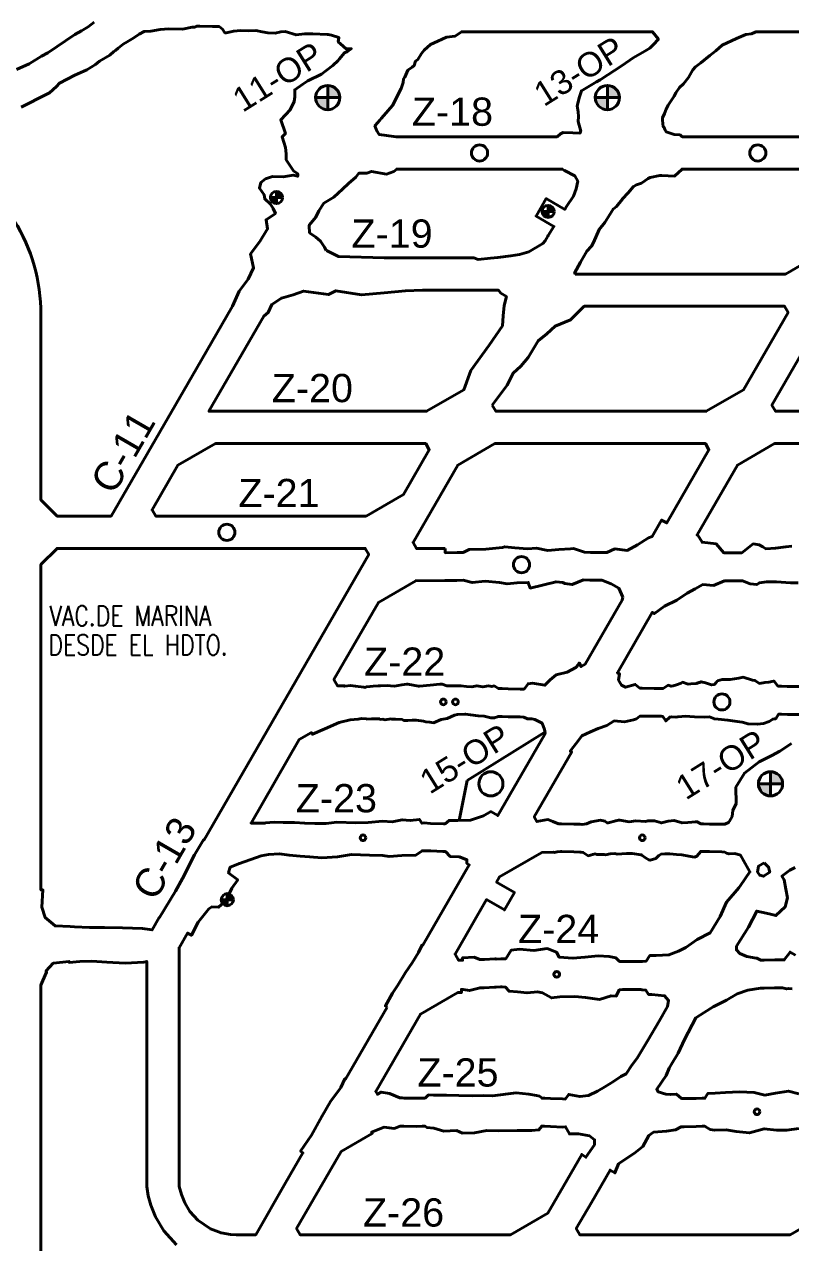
# Model space of a CAD drawing. Header units: millimetres. Extents: x -28 to 1943, y -5245 to 2752.
# Drawn here: x 969.8 to 1064.8, y 136.7 to 287.7 of the extents above; entities that cross this region are included whole.
import ezdxf
from ezdxf.enums import TextEntityAlignment as Align

# ---------------------------------------------------------------- set-up
doc = ezdxf.new("R2010")
doc.units = ezdxf.units.MM
doc.styles.add('1-1500', font='romans.shx', dxfattribs={"width": 0.8, "height": 3.75})
doc.styles.add('DG-T1-473 TO 560$0$Standard', font='arial.ttf')

msp = doc.modelspace()

# ---------------------------------------------------------------- hatches: boundary and pattern name
at = {"linetype": 'Continuous', "lineweight": 40}
h = msp.add_hatch(color=7, dxfattribs=at)
h.paths.add_polyline_path([(1008.925, 278.601, 0.4142136), (1007.425, 280.101), (1007.425, 278.601)])
h.paths.add_polyline_path([(1007.425, 278.601), (1005.925, 278.601, 0.4142136), (1007.425, 277.101)])
h = msp.add_hatch(color=7, dxfattribs=at)
h.paths.add_polyline_path([(1043.566, 278.601, 0.4142136), (1042.066, 280.101), (1042.066, 278.601)])
h.paths.add_polyline_path([(1042.066, 278.601), (1040.566, 278.601, 0.4142136), (1042.066, 277.101)])
at = {"lineweight": 40}
h = msp.add_hatch(color=7, dxfattribs=at)
h.paths.add_polyline_path([(1001.819, 266.219, 0.4142136), (1001.069, 266.969), (1001.069, 266.219)])
h.paths.add_polyline_path([(1000.319, 266.219, 0.4142136), (1001.069, 265.469), (1001.069, 266.219)])
h = msp.add_hatch(color=7, dxfattribs=at)
h.paths.add_polyline_path([(1035.472, 264.507, 0.4142136), (1034.722, 265.257), (1034.722, 264.507)])
h.paths.add_polyline_path([(1033.972, 264.507, 0.4142136), (1034.722, 263.757), (1034.722, 264.507)])
at = {"linetype": 'Continuous', "lineweight": 40}
h = msp.add_hatch(color=7, dxfattribs=at)
h.paths.add_polyline_path([(1063.773, 193.601, 0.4142136), (1062.273, 195.101), (1062.273, 193.601)])
h.paths.add_polyline_path([(1062.273, 193.601), (1060.773, 193.601, 0.4142136), (1062.273, 192.101)])
at = {"lineweight": 40}
h = msp.add_hatch(color=7, dxfattribs=at)
h.paths.add_polyline_path([(995.731, 179.248, 0.4142136), (994.981, 179.998), (994.981, 179.248)])
h.paths.add_polyline_path([(994.231, 179.248, 0.4142136), (994.981, 178.498), (994.981, 179.248)])

# ---------------------------------------------------------------- linework, layer by layer
at = {"color": 7, "linetype": 'Continuous', "lineweight": 40}
for p, q in [((1007.425, 277.101), (1007.425, 280.101)), ((1007.425, 277.101), (1007.425, 280.101)), ((1042.066, 277.101), (1042.066, 280.101)), ((1042.066, 277.101), (1042.066, 280.101)), ((1005.925, 278.601), (1008.925, 278.601)), ((1005.925, 278.601), (1008.925, 278.601)), ((1040.566, 278.601), (1043.566, 278.601)), ((1040.566, 278.601), (1043.566, 278.601)), ((1062.273, 192.101), (1062.273, 195.101)), ((1062.273, 192.101), (1062.273, 195.101)), ((1060.773, 193.601), (1063.773, 193.601)), ((1060.773, 193.601), (1063.773, 193.601)), ((1038.647, 137.743), (1038.204, 138.511)), ((1038.647, 137.743), (1038.204, 138.511))]:
    msp.add_line(p, q, dxfattribs=at)
at = {"color": 7, "lineweight": 40}
for p, q in [((1000.319, 266.219), (1001.819, 266.219)), ((1000.319, 266.219), (1001.819, 266.219)), ((1001.069, 265.469), (1001.069, 266.969)), ((1001.069, 265.469), (1001.069, 266.969)), ((1033.972, 264.507), (1035.472, 264.507)), ((1033.972, 264.507), (1035.472, 264.507)), ((1034.722, 263.757), (1034.722, 265.257)), ((1034.722, 263.757), (1034.722, 265.257)), ((994.981, 178.498), (994.981, 179.998)), ((994.981, 178.498), (994.981, 179.998)), ((994.231, 179.248), (995.731, 179.248)), ((994.231, 179.248), (995.731, 179.248))]:
    msp.add_line(p, q, dxfattribs=at)
at = {"color": 3, "linetype": 'Continuous', "lineweight": 40}
for p, q in [((1024.679, 193.996), (1034.315, 200.018)), ((1024.679, 193.996), (1034.315, 200.018)), ((1023.718, 189.055), (1024.679, 193.996)), ((1023.718, 189.055), (1024.679, 193.996))]:
    msp.add_line(p, q, dxfattribs=at)
at = {"color": 7, "linetype": 'Continuous', "lineweight": 40}
msp.add_lwpolyline([(969.462, 277.407), (970.581, 277.994), (971.451, 278.453), (972.966, 279.188), (973.809, 279.966), (974.202, 280.374), (976.092, 281.399), (977.581, 282.053), (978.65, 282.72), (979.139, 283.111), (980.43, 283.866), (980.915, 284.3), (981.144, 284.454), (981.466, 284.731), (982.085, 285.205), (982.581, 285.503), (983.401, 285.987), (983.933, 286.362), (984.082, 286.478), (984.693, 286.793), (985.527, 286.839), (986.645, 287.028), (987.756, 287.106), (989.417, 287.085), (990.644, 287.306), (990.915, 287.345), (991.246, 287.466), (991.594, 287.44), (993.129, 287.416), (993.898, 287.423), (993.976, 287.406), (994.366, 287.063), (994.685, 286.64), (994.828, 286.623), (995.777, 286.844), (996.619, 286.897), (997.636, 286.87), (998.523, 286.903), (999.311, 286.758), (999.999, 286.64), (1000.915, 286.598), (1001.617, 286.76), (1002.159, 286.774), (1003.501, 286.363), (1004.553, 286.516), (1005.572, 286.516), (1007.335, 286.424), (1007.456, 286.434), (1007.905, 286.355), (1008.802, 286.036), (1008.714, 285.521), (1009.009, 285.25), (1009.692, 284.625), (1010.336, 284.646), (1009.879, 284.313), (1009.879, 284.313), (1009.879, 284.313), (1009.502, 284.141), (1008.851, 283.371), (1008.712, 283.19), (1008.036, 282.56), (1007.199, 281.897), (1006.655, 281.515), (1004.944, 280.689), (1004.351, 280.252), (1003.34, 279.583), (1003.355, 278.686), (1003.28, 278.13), (1002.757, 277.086), (1001.598, 275.84), (1002.176, 274.147), (1001.769, 273.732), (1002.17, 272.428), (1002.292, 271.628), (1002.274, 270.878), (1003.173, 269.543), (1003.715, 269.162), (1003.706, 268.866), (1003.152, 269.007), (1001.909, 268.785), (1000.597, 268.811), (999.701, 268.53), (999.115, 268.066), (998.964, 267.394), (999.536, 266.545), (999.623, 266.055), (1000.312, 265.384), (1000.654, 264.854), (1000.943, 264.252), (999.792, 263.467), (999.976, 262.331), (998.997, 260.765), (997.873, 259.239), (998.226, 257.503), (997.58, 256.092), (996.457, 254.608), (995.63, 252.772), (991.129, 244.976), (980.589, 226.76), (973.895, 226.76), (971.895, 228.76), (971.895, 251.766, 0.1397524), (968.588, 263.367)], format="xyb", dxfattribs=at)
msp.add_lwpolyline([(969.462, 277.407), (970.581, 277.994), (971.451, 278.453), (972.966, 279.188), (973.809, 279.966), (974.202, 280.374), (976.092, 281.399), (977.581, 282.053), (978.65, 282.72), (979.139, 283.111), (980.43, 283.866), (980.915, 284.3), (981.144, 284.454), (981.466, 284.731), (982.085, 285.205), (982.581, 285.503), (983.401, 285.987), (983.933, 286.362), (984.082, 286.478), (984.693, 286.793), (985.527, 286.839), (986.645, 287.028), (987.756, 287.106), (989.417, 287.085), (990.644, 287.306), (990.915, 287.345), (991.246, 287.466), (991.594, 287.44), (993.129, 287.416), (993.898, 287.423), (993.976, 287.406), (994.366, 287.063), (994.685, 286.64), (994.828, 286.623), (995.777, 286.844), (996.619, 286.897), (997.636, 286.87), (998.523, 286.903), (999.311, 286.758), (999.999, 286.64), (1000.915, 286.598), (1001.617, 286.76), (1002.159, 286.774), (1003.501, 286.363), (1004.553, 286.516), (1005.572, 286.516), (1007.335, 286.424), (1007.456, 286.434), (1007.905, 286.355), (1008.802, 286.036), (1008.714, 285.521), (1009.009, 285.25), (1009.692, 284.625), (1010.336, 284.646), (1009.879, 284.313), (1009.879, 284.313), (1009.879, 284.313), (1009.502, 284.141), (1008.851, 283.371), (1008.712, 283.19), (1008.036, 282.56), (1007.199, 281.897), (1006.655, 281.515), (1004.944, 280.689), (1004.351, 280.252), (1003.34, 279.583), (1003.355, 278.686), (1003.28, 278.13), (1002.757, 277.086), (1001.598, 275.84), (1002.176, 274.147), (1001.769, 273.732), (1002.17, 272.428), (1002.292, 271.628), (1002.274, 270.878), (1003.173, 269.543), (1003.715, 269.162), (1003.706, 268.866), (1003.152, 269.007), (1001.909, 268.785), (1000.597, 268.811), (999.701, 268.53), (999.115, 268.066), (998.964, 267.394), (999.536, 266.545), (999.623, 266.055), (1000.312, 265.384), (1000.654, 264.854), (1000.943, 264.252), (999.792, 263.467), (999.976, 262.331), (998.997, 260.765), (997.873, 259.239), (998.226, 257.503), (997.58, 256.092), (996.457, 254.608), (995.63, 252.772), (991.129, 244.976), (980.589, 226.76), (973.895, 226.76), (971.895, 228.76), (971.895, 251.766, 0.1397524), (968.588, 263.367)], format="xyb", dxfattribs=at)
for points in [[(968.853, 282.097), (970.455, 282.772), (971.976, 283.734), (972.74, 284.156), (976.107, 286.406), (976.923, 286.887), (977.737, 287.37), (978.483, 287.964)], [(968.853, 282.097), (970.455, 282.772), (971.976, 283.734), (972.74, 284.156), (976.107, 286.406), (976.923, 286.887), (977.737, 287.37), (978.483, 287.964)], [(1007.214, 259.669), (1007.02, 260.073), (1006.507, 260.815), (1005.955, 261.329), (1005.173, 261.853), (1005.105, 262.706), (1005.124, 262.813), (1005.959, 263.791), (1006.319, 264.564), (1006.932, 265.516), (1008.159, 266.266), (1009.233, 267.249), (1009.976, 267.97), (1010.895, 268.751), (1011.265, 269.228), (1012.257, 269.231), (1012.857, 269.464), (1014.72, 269.132), (1015.593, 269.429), (1015.975, 269.748), (1036.482, 269.748), (1036.771, 269.571), (1038.02, 268.919), (1038.383, 268.258), (1038.193, 267.292), (1037.848, 266.393), (1036.996, 265.095), (1036.782, 264.759), (1034.483, 266.09), (1033.231, 263.926), (1035.432, 262.652), (1034.716, 261.54), (1034.684, 261.438), (1034.339, 260.87), (1034.052, 260.525), (1032.336, 259.517), (1031.166, 259.188), (1030.088, 258.983), (1028.505, 258.789), (1027.567, 258.705), (1026.056, 258.556), (1025.507, 258.746), (1017.147, 258.746), (1014.393, 258.746), (1008.771, 258.912), (1007.248, 259.668)], [(1007.214, 259.669), (1007.02, 260.073), (1006.507, 260.815), (1005.955, 261.329), (1005.173, 261.853), (1005.105, 262.706), (1005.124, 262.813), (1005.959, 263.791), (1006.319, 264.564), (1006.932, 265.516), (1008.159, 266.266), (1009.233, 267.249), (1009.976, 267.97), (1010.895, 268.751), (1011.265, 269.228), (1012.257, 269.231), (1012.857, 269.464), (1014.72, 269.132), (1015.593, 269.429), (1015.975, 269.748), (1036.482, 269.748), (1036.771, 269.571), (1038.02, 268.919), (1038.383, 268.258), (1038.193, 267.292), (1037.848, 266.393), (1036.996, 265.095), (1036.782, 264.759), (1034.483, 266.09), (1033.231, 263.926), (1035.432, 262.652), (1034.716, 261.54), (1034.684, 261.438), (1034.339, 260.87), (1034.052, 260.525), (1032.336, 259.517), (1031.166, 259.188), (1030.088, 258.983), (1028.505, 258.789), (1027.567, 258.705), (1026.056, 258.556), (1025.507, 258.746), (1017.147, 258.746), (1014.393, 258.746), (1008.771, 258.912), (1007.248, 259.668)], [(1073.656, 269.748), (1051.322, 269.748), (1050.398, 268.88), (1048.824, 268.94), (1048.566, 268.944), (1047.379, 268.692), (1047.1, 268.592), (1046.286, 267.985), (1045.662, 267.797), (1045.306, 267.608), (1044.628, 266.806), (1043.941, 266.081), (1043.886, 265.981), (1043.201, 265.126), (1042.769, 264.791), (1041.761, 263.134), (1041.033, 262.245), (1040.324, 260.656), (1040.105, 260.209), (1039.523, 259.561), (1039.344, 259.272), (1038.747, 258.233), (1037.996, 256.871), (1038.067, 256.748)], [(1073.656, 269.748), (1051.322, 269.748), (1050.398, 268.88), (1048.824, 268.94), (1048.566, 268.944), (1047.379, 268.692), (1047.1, 268.592), (1046.286, 267.985), (1045.662, 267.797), (1045.306, 267.608), (1044.628, 266.806), (1043.941, 266.081), (1043.886, 265.981), (1043.201, 265.126), (1042.769, 264.791), (1041.761, 263.134), (1041.033, 262.245), (1040.324, 260.656), (1040.105, 260.209), (1039.523, 259.561), (1039.344, 259.272), (1038.747, 258.233), (1037.996, 256.871), (1038.067, 256.748)], [(1038.067, 256.748), (1064.127, 256.748), (1068.748, 259.416)], [(1038.067, 256.748), (1064.127, 256.748), (1068.748, 259.416)], [(1012.175, 226.76), (986.109, 226.76), (985.658, 227.54), (988.846, 233.06), (993.501, 235.748), (1019.561, 235.748), (1020.002, 234.985), (1016.792, 229.425), (1012.17, 226.757)], [(1012.175, 226.76), (986.109, 226.76), (985.658, 227.54), (988.846, 233.06), (993.501, 235.748), (1019.561, 235.748), (1020.002, 234.985), (1016.792, 229.425), (1012.17, 226.757)], [(1064.911, 223.021), (1064.176, 222.96), (1062.908, 222.798), (1061.681, 222.724), (1061.302, 222.958), (1060.865, 223.186), (1060.106, 223.318), (1058.723, 222.222), (1057.982, 222.231), (1056.477, 222.223), (1055.551, 223.319), (1053.794, 223.527), (1053.256, 224.388), (1053.172, 224.437), (1058.162, 233.08), (1062.783, 235.748), (1079.696, 235.748)], [(1064.911, 223.021), (1064.176, 222.96), (1062.908, 222.798), (1061.681, 222.724), (1061.302, 222.958), (1060.865, 223.186), (1060.106, 223.318), (1058.723, 222.222), (1057.982, 222.231), (1056.477, 222.223), (1055.551, 223.319), (1053.794, 223.527), (1053.256, 224.388), (1053.172, 224.437), (1058.162, 233.08), (1062.783, 235.748), (1079.696, 235.748)]]:
    msp.add_lwpolyline(points, dxfattribs=at)
msp.add_lwpolyline([(1047.308, 284.738), (1046.723, 284.352), (1045.256, 283.519), (1043.912, 282.568), (1041.157, 280.802), (1040.702, 280.535), (1038.854, 279.451), (1038.591, 278.712), (1038.326, 277.57), (1038.459, 276.823), (1038.47, 276.274), (1038.442, 275.644), (1038.764, 274.436), (1038.646, 274.189), (1037.785, 274.222), (1036.574, 274.28), (1036.268, 274.113), (1035.839, 273.748), (1015.894, 273.748), (1014.717, 273.887), (1013.777, 274.044), (1013.491, 274.472), (1013.258, 275.091), (1013.312, 275.163), (1013.875, 275.809), (1014.044, 276.003), (1014.357, 276.398), (1014.357, 276.398), (1014.357, 276.398), (1015.43, 277.641), (1016.513, 279.713), (1016.748, 280.456), (1016.821, 280.925), (1016.96, 281.136), (1017.354, 281.983), (1017.895, 282.372), (1018.119, 282.597), (1018.302, 283.126), (1018.588, 283.323), (1019.055, 284.046), (1019.367, 284.467), (1020.136, 285.182), (1021.044, 285.595), (1022.141, 286.073), (1023.205, 286.229), (1024.008, 286.748), (1047.633, 286.748), (1048.386, 285.839), (1047.739, 285.131)], close=True, dxfattribs=at)
msp.add_lwpolyline([(1047.308, 284.738), (1046.723, 284.352), (1045.256, 283.519), (1043.912, 282.568), (1041.157, 280.802), (1040.702, 280.535), (1038.854, 279.451), (1038.591, 278.712), (1038.326, 277.57), (1038.459, 276.823), (1038.47, 276.274), (1038.442, 275.644), (1038.764, 274.436), (1038.646, 274.189), (1037.785, 274.222), (1036.574, 274.28), (1036.268, 274.113), (1035.839, 273.748), (1015.894, 273.748), (1014.717, 273.887), (1013.777, 274.044), (1013.491, 274.472), (1013.258, 275.091), (1013.312, 275.163), (1013.875, 275.809), (1014.044, 276.003), (1014.357, 276.398), (1014.357, 276.398), (1014.357, 276.398), (1015.43, 277.641), (1016.513, 279.713), (1016.748, 280.456), (1016.821, 280.925), (1016.96, 281.136), (1017.354, 281.983), (1017.895, 282.372), (1018.119, 282.597), (1018.302, 283.126), (1018.588, 283.323), (1019.055, 284.046), (1019.367, 284.467), (1020.136, 285.182), (1021.044, 285.595), (1022.141, 286.073), (1023.205, 286.229), (1024.008, 286.748), (1047.633, 286.748), (1048.386, 285.839), (1047.739, 285.131)], close=True, dxfattribs=at)
at = {"lineweight": 40}
for points in [[(1072.733, 273.748), (1051.346, 273.748), (1051.076, 273.97), (1050.356, 274.015), (1049.356, 274.354), (1049.219, 274.58), (1049.07, 274.965), (1048.976, 274.971), (1048.892, 275.806), (1048.9, 275.962), (1048.894, 276.116), (1049.155, 276.627), (1049.326, 277.183), (1049.602, 277.659), (1050.32, 278.773), (1050.527, 279.194), (1051.003, 279.854), (1051.512, 280.315), (1052.119, 281.108), (1052.481, 281.751), (1052.636, 282.026), (1052.999, 282.43), (1053.626, 282.913), (1054.744, 283.82), (1055.507, 284.413), (1056.301, 285.087), (1058.067, 285.927), (1059.229, 286.436), (1059.92, 286.508), (1060.351, 286.714), (1060.493, 286.748), (1083.647, 286.748)], [(1072.733, 273.748), (1051.346, 273.748), (1051.076, 273.97), (1050.356, 274.015), (1049.356, 274.354), (1049.219, 274.58), (1049.07, 274.965), (1048.976, 274.971), (1048.892, 275.806), (1048.9, 275.962), (1048.894, 276.116), (1049.155, 276.627), (1049.326, 277.183), (1049.602, 277.659), (1050.32, 278.773), (1050.527, 279.194), (1051.003, 279.854), (1051.512, 280.315), (1052.119, 281.108), (1052.481, 281.751), (1052.636, 282.026), (1052.999, 282.43), (1053.626, 282.913), (1054.744, 283.82), (1055.507, 284.413), (1056.301, 285.087), (1058.067, 285.927), (1059.229, 286.436), (1059.92, 286.508), (1060.351, 286.714), (1060.493, 286.748), (1083.647, 286.748)], [(1027.811, 240.511), (1029.638, 242.987), (1030.406, 244.459), (1031.352, 245.337), (1032.239, 246.4), (1033.488, 248.458), (1034.558, 249.361), (1035.612, 250.306), (1037.504, 251.077), (1038.396, 251.981), (1039.207, 252.748), (1064.017, 252.748), (1064.458, 251.985), (1058.933, 242.416), (1054.312, 239.748), (1028.252, 239.748), (1027.811, 240.511)], [(1027.811, 240.511), (1029.638, 242.987), (1030.406, 244.459), (1031.352, 245.337), (1032.239, 246.4), (1033.488, 248.458), (1034.558, 249.361), (1035.612, 250.306), (1037.504, 251.077), (1038.396, 251.981), (1039.207, 252.748), (1064.017, 252.748), (1064.458, 251.985), (1058.933, 242.416), (1054.312, 239.748), (1028.252, 239.748), (1027.811, 240.511)], [(1079.949, 239.748), (1062.893, 239.748), (1062.452, 240.511), (1067.977, 250.08), (1072.598, 252.748), (1085.996, 252.748)], [(1079.949, 239.748), (1062.893, 239.748), (1062.452, 240.511), (1067.977, 250.08), (1072.598, 252.748), (1085.996, 252.748)], [(1065.891, 205.643), (1064.342, 205.667), (1063.631, 205.695), (1063.484, 205.716), (1063.187, 205.705), (1062.742, 206.31), (1062.633, 206.311), (1062.051, 206.209), (1061.576, 206.165), (1060.894, 206.043), (1060.341, 206.413), (1060.051, 206.456), (1058.879, 206.81), (1058.338, 206.709), (1057.264, 206.511), (1056.266, 206.516), (1055.719, 206.355), (1055.534, 206.157), (1055.314, 205.907), (1054.992, 205.862), (1054.961, 205.879), (1054.225, 206.127), (1053.679, 206.249), (1053.525, 206.171), (1053.386, 206.133), (1053.091, 206.046), (1052.392, 205.984), (1052.053, 205.966), (1051.377, 206.183), (1051.207, 206.077), (1050.63, 205.885), (1050.211, 205.721), (1049.956, 205.684), (1049.582, 205.812), (1048.959, 205.43), (1048.654, 205.426), (1047.871, 205.425), (1046.382, 205.439), (1046.066, 205.453), (1045.524, 205.912), (1044.315, 205.563), (1043.819, 205.823), (1043.456, 206.422), (1043.57, 207.223), (1043.317, 207.369), (1047.629, 214.836), (1047.89, 214.685), (1049.156, 215.616), (1050.658, 216.368), (1051.928, 217.239), (1052.946, 217.757), (1053.896, 218.284), (1055.202, 218.184), (1056.555, 218.738), (1058.034, 218.751), (1058.788, 218.745), (1059.74, 218.388), (1060.573, 218.287), (1060.898, 218.514), (1061.792, 218.614), (1063, 218.629), (1064.731, 218.501), (1065.683, 218.482)], [(1065.891, 205.643), (1064.342, 205.667), (1063.631, 205.695), (1063.484, 205.716), (1063.187, 205.705), (1062.742, 206.31), (1062.633, 206.311), (1062.051, 206.209), (1061.576, 206.165), (1060.894, 206.043), (1060.341, 206.413), (1060.051, 206.456), (1058.879, 206.81), (1058.338, 206.709), (1057.264, 206.511), (1056.266, 206.516), (1055.719, 206.355), (1055.534, 206.157), (1055.314, 205.907), (1054.992, 205.862), (1054.961, 205.879), (1054.225, 206.127), (1053.679, 206.249), (1053.525, 206.171), (1053.386, 206.133), (1053.091, 206.046), (1052.392, 205.984), (1052.053, 205.966), (1051.377, 206.183), (1051.207, 206.077), (1050.63, 205.885), (1050.211, 205.721), (1049.956, 205.684), (1049.582, 205.812), (1048.959, 205.43), (1048.654, 205.426), (1047.871, 205.425), (1046.382, 205.439), (1046.066, 205.453), (1045.524, 205.912), (1044.315, 205.563), (1043.819, 205.823), (1043.456, 206.422), (1043.57, 207.223), (1043.317, 207.369), (1047.629, 214.836), (1047.89, 214.685), (1049.156, 215.616), (1050.658, 216.368), (1051.928, 217.239), (1052.946, 217.757), (1053.896, 218.284), (1055.202, 218.184), (1056.555, 218.738), (1058.034, 218.751), (1058.788, 218.745), (1059.74, 218.388), (1060.573, 218.287), (1060.898, 218.514), (1061.792, 218.614), (1063, 218.629), (1064.731, 218.501), (1065.683, 218.482)], [(999.719, 188.752), (1000.769, 188.843), (1001.917, 188.806), (1003.284, 188.829), (1004.584, 188.712), (1005.807, 188.689), (1007.213, 188.689), (1008.564, 188.844), (1010.904, 188.782), (1012.42, 188.793), (1014.2, 188.965), (1015.402, 188.913), (1016.653, 189.153), (1017.635, 189.052), (1018.779, 189.204), (1019.082, 188.729), (1019.38, 188.761), (1020.168, 188.704), (1021.768, 188.659), (1021.975, 188.654), (1022.455, 189.067), (1023.518, 189.051), (1025.11, 189.083), (1026.717, 189.635), (1027.617, 190.17), (1028.481, 189.671), (1034.263, 199.686), (1034.337, 199.899), (1034.258, 200.324), (1033.97, 201.1), (1033.085, 201.56), (1032.69, 201.644), (1032.182, 201.635), (1031.732, 201.858), (1031.26, 201.888), (1029.771, 201.919), (1029.017, 201.935), (1028.572, 201.961), (1028.043, 201.764), (1027.627, 201.78), (1026.781, 201.979), (1026.075, 202.007), (1025.092, 202.137), (1024.472, 202.226), (1024.423, 202.226), (1023.48, 202.192), (1023.14, 202.111), (1022.202, 201.674), (1021.479, 201.578), (1020.509, 201.173), (1020.059, 201.243), (1019.58, 201.28), (1019.287, 201.36), (1018.357, 201.481), (1017.894, 201.496), (1017.305, 201.436), (1016.832, 201.466), (1016.629, 201.565), (1015.825, 201.604), (1015.339, 201.622), (1015.284, 201.644), (1014.493, 201.539), (1014.233, 201.606), (1013.926, 201.574), (1013.793, 201.655), (1013.431, 201.634), (1012.829, 201.662), (1012.242, 201.622), (1012.24, 201.636), (1011.617, 201.678), (1011.208, 201.621), (1010.212, 201.529), (1008.841, 201.194), (1007.061, 200.397), (1005.514, 199.743), (1005.396, 199.948), (1003.891, 199.08), (997.926, 188.748), (999.717, 188.748)], [(999.719, 188.752), (1000.769, 188.843), (1001.917, 188.806), (1003.284, 188.829), (1004.584, 188.712), (1005.807, 188.689), (1007.213, 188.689), (1008.564, 188.844), (1010.904, 188.782), (1012.42, 188.793), (1014.2, 188.965), (1015.402, 188.913), (1016.653, 189.153), (1017.635, 189.052), (1018.779, 189.204), (1019.082, 188.729), (1019.38, 188.761), (1020.168, 188.704), (1021.768, 188.659), (1021.975, 188.654), (1022.455, 189.067), (1023.518, 189.051), (1025.11, 189.083), (1026.717, 189.635), (1027.617, 190.17), (1028.481, 189.671), (1034.263, 199.686), (1034.337, 199.899), (1034.258, 200.324), (1033.97, 201.1), (1033.085, 201.56), (1032.69, 201.644), (1032.182, 201.635), (1031.732, 201.858), (1031.26, 201.888), (1029.771, 201.919), (1029.017, 201.935), (1028.572, 201.961), (1028.043, 201.764), (1027.627, 201.78), (1026.781, 201.979), (1026.075, 202.007), (1025.092, 202.137), (1024.472, 202.226), (1024.423, 202.226), (1023.48, 202.192), (1023.14, 202.111), (1022.202, 201.674), (1021.479, 201.578), (1020.509, 201.173), (1020.059, 201.243), (1019.58, 201.28), (1019.287, 201.36), (1018.357, 201.481), (1017.894, 201.496), (1017.305, 201.436), (1016.832, 201.466), (1016.629, 201.565), (1015.825, 201.604), (1015.339, 201.622), (1015.284, 201.644), (1014.493, 201.539), (1014.233, 201.606), (1013.926, 201.574), (1013.793, 201.655), (1013.431, 201.634), (1012.829, 201.662), (1012.242, 201.622), (1012.24, 201.636), (1011.617, 201.678), (1011.208, 201.621), (1010.212, 201.529), (1008.841, 201.194), (1007.061, 200.397), (1005.514, 199.743), (1005.396, 199.948), (1003.891, 199.08), (997.926, 188.748), (999.717, 188.748)], [(1064.859, 198.584), (1063.445, 197.629), (1062.447, 197.111), (1060.884, 196.314), (1059.033, 194.936), (1057.987, 193.186), (1058, 191.163), (1057.621, 190.28), (1057.514, 189.558), (1057.191, 188.988), (1057.082, 188.809), (1056.6, 188.588), (1056.261, 188.595), (1054.724, 188.62), (1053.983, 188.645), (1053.63, 188.654), (1053.169, 188.897), (1052.956, 188.887), (1052.521, 188.851), (1052.045, 188.818), (1051.322, 188.769), (1050.333, 189.076), (1049.578, 188.958), (1048.752, 188.766), (1047.904, 189.019), (1047.098, 189.036), (1046.788, 188.952), (1045.598, 189.002), (1044.756, 188.913), (1043.621, 189.083), (1043.431, 189.084), (1043.108, 189.023), (1042.18, 188.778), (1042.051, 188.758), (1041.75, 188.987), (1041.231, 189.084), (1040.072, 188.891), (1039.493, 188.657), (1038.926, 188.585), (1038.657, 188.592), (1037.909, 188.612), (1036.399, 188.663), (1036.014, 188.664), (1035.308, 188.935), (1034.693, 189.172), (1033.343, 188.93), (1033.007, 189.511), (1037.647, 197.548), (1037.474, 197.648), (1038.566, 199.074), (1038.909, 199.56), (1039.993, 200.024), (1040.931, 200.444), (1041.978, 200.846), (1042.922, 201.399), (1044.201, 201.274), (1045.279, 201.52), (1045.663, 201.633), (1046.073, 201.974), (1046.384, 201.987), (1047.867, 201.978), (1048.611, 201.974), (1048.743, 201.963), (1048.919, 201.95), (1049.288, 201.401), (1049.792, 201.878), (1050.025, 201.898), (1050.554, 201.873), (1050.802, 201.9), (1051.773, 201.971), (1052.298, 201.94), (1052.874, 201.914), (1054.045, 201.868), (1054.711, 201.883), (1055.328, 201.634), (1055.774, 201.593), (1056.97, 201.474), (1058.142, 201.336), (1058.758, 201.221), (1059.502, 201.019), (1060.678, 200.985), (1061.413, 201.088), (1062.122, 201.327), (1062.576, 201.609), (1062.768, 201.668), (1062.92, 201.657), (1063.263, 202.222), (1063.517, 202.223), (1063.625, 202.232), (1064.384, 202.206), (1065.879, 202.184)], [(1064.859, 198.584), (1063.445, 197.629), (1062.447, 197.111), (1060.884, 196.314), (1059.033, 194.936), (1057.987, 193.186), (1058, 191.163), (1057.621, 190.28), (1057.514, 189.558), (1057.191, 188.988), (1057.082, 188.809), (1056.6, 188.588), (1056.261, 188.595), (1054.724, 188.62), (1053.983, 188.645), (1053.63, 188.654), (1053.169, 188.897), (1052.956, 188.887), (1052.521, 188.851), (1052.045, 188.818), (1051.322, 188.769), (1050.333, 189.076), (1049.578, 188.958), (1048.752, 188.766), (1047.904, 189.019), (1047.098, 189.036), (1046.788, 188.952), (1045.598, 189.002), (1044.756, 188.913), (1043.621, 189.083), (1043.431, 189.084), (1043.108, 189.023), (1042.18, 188.778), (1042.051, 188.758), (1041.75, 188.987), (1041.231, 189.084), (1040.072, 188.891), (1039.493, 188.657), (1038.926, 188.585), (1038.657, 188.592), (1037.909, 188.612), (1036.399, 188.663), (1036.014, 188.664), (1035.308, 188.935), (1034.693, 189.172), (1033.343, 188.93), (1033.007, 189.511), (1037.647, 197.548), (1037.474, 197.648), (1038.566, 199.074), (1038.909, 199.56), (1039.993, 200.024), (1040.931, 200.444), (1041.978, 200.846), (1042.922, 201.399), (1044.201, 201.274), (1045.279, 201.52), (1045.663, 201.633), (1046.073, 201.974), (1046.384, 201.987), (1047.867, 201.978), (1048.611, 201.974), (1048.743, 201.963), (1048.919, 201.95), (1049.288, 201.401), (1049.792, 201.878), (1050.025, 201.898), (1050.554, 201.873), (1050.802, 201.9), (1051.773, 201.971), (1052.298, 201.94), (1052.874, 201.914), (1054.045, 201.868), (1054.711, 201.883), (1055.328, 201.634), (1055.774, 201.593), (1056.97, 201.474), (1058.142, 201.336), (1058.758, 201.221), (1059.502, 201.019), (1060.678, 200.985), (1061.413, 201.088), (1062.122, 201.327), (1062.576, 201.609), (1062.768, 201.668), (1062.92, 201.657), (1063.263, 202.222), (1063.517, 202.223), (1063.625, 202.232), (1064.384, 202.206), (1065.879, 202.184)], [(1065.378, 172.36), (1064.692, 172.759), (1063.968, 171.792), (1063.739, 171.802), (1063.639, 171.802), (1063.539, 171.802), (1063.007, 171.804), (1062.907, 171.804), (1062.807, 171.805), (1061.496, 171.765), (1061.396, 171.765), (1061.296, 171.765), (1061.093, 171.743), (1060.563, 172.014), (1060.481, 171.996), (1059.355, 172.2), (1058.468, 172.603), (1058.047, 173.027), (1058.072, 173.515), (1059.527, 175.828), (1060.557, 177.843), (1061.161, 177.725), (1062.09, 177.505), (1062.944, 177.292), (1064.091, 178.378), (1064.375, 179.497), (1064.186, 180.557), (1063.949, 181.729), (1063.685, 182.185), (1064.67, 182.913), (1065.32, 183.254)], [(1065.378, 172.36), (1064.692, 172.759), (1063.968, 171.792), (1063.739, 171.802), (1063.639, 171.802), (1063.539, 171.802), (1063.007, 171.804), (1062.907, 171.804), (1062.807, 171.805), (1061.496, 171.765), (1061.396, 171.765), (1061.296, 171.765), (1061.093, 171.743), (1060.563, 172.014), (1060.481, 171.996), (1059.355, 172.2), (1058.468, 172.603), (1058.047, 173.027), (1058.072, 173.515), (1059.527, 175.828), (1060.557, 177.843), (1061.161, 177.725), (1062.09, 177.505), (1062.944, 177.292), (1064.091, 178.378), (1064.375, 179.497), (1064.186, 180.557), (1063.949, 181.729), (1063.685, 182.185), (1064.67, 182.913), (1065.32, 183.254)], [(988.684, 136.5), (987.117, 138.237), (986.094, 139.948), (985.525, 141.411), (985.18, 142.556), (985.009, 143.711), (985.009, 171.601), (984.63, 171.533), (982.31, 171.4), (980.065, 171.513), (978.202, 171.643), (976.692, 171.578), (975.381, 171.481), (975.372, 171.605), (973.412, 171.372), (972.506, 170.388), (972.619, 170.27), (972.528, 170.182), (971.895, 168.652), (971.895, 135.766)], [(988.684, 136.5), (987.117, 138.237), (986.094, 139.948), (985.525, 141.411), (985.18, 142.556), (985.009, 143.711), (985.009, 171.601), (984.63, 171.533), (982.31, 171.4), (980.065, 171.513), (978.202, 171.643), (976.692, 171.578), (975.381, 171.481), (975.372, 171.605), (973.412, 171.372), (972.506, 170.388), (972.619, 170.27), (972.528, 170.182), (971.895, 168.652), (971.895, 135.766)], [(1064.951, 168.195), (1064.528, 168.232), (1064.272, 168.198), (1063.94, 168.302), (1063.752, 168.321), (1063.652, 168.321), (1063.552, 168.321), (1062.976, 168.353), (1062.876, 168.354), (1062.776, 168.354), (1061.488, 168.287), (1061.389, 168.287), (1061.289, 168.287), (1061.049, 168.299), (1059.472, 168.025), (1058.154, 167.596), (1056.812, 166.788), (1055.178, 165.966), (1054.042, 165.263), (1053.002, 164.624), (1051.627, 161.949), (1050.833, 160.237), (1049.994, 158.896), (1049.716, 158.4), (1049.35, 157.465), (1048.188, 155.779), (1048.361, 155.467), (1049.324, 155.156), (1049.921, 155.106), (1050.618, 155.166), (1051.228, 154.629), (1051.553, 154.609), (1053.07, 154.634), (1053.816, 154.667), (1054.145, 154.655), (1054.515, 155.265), (1055.407, 155.299), (1056.677, 155.387), (1058.429, 155.45), (1060.229, 155.351), (1061.549, 155.042), (1062.881, 155.285), (1064.499, 155.539), (1065.798, 155.219)], [(1064.951, 168.195), (1064.528, 168.232), (1064.272, 168.198), (1063.94, 168.302), (1063.752, 168.321), (1063.652, 168.321), (1063.552, 168.321), (1062.976, 168.353), (1062.876, 168.354), (1062.776, 168.354), (1061.488, 168.287), (1061.389, 168.287), (1061.289, 168.287), (1061.049, 168.299), (1059.472, 168.025), (1058.154, 167.596), (1056.812, 166.788), (1055.178, 165.966), (1054.042, 165.263), (1053.002, 164.624), (1051.627, 161.949), (1050.833, 160.237), (1049.994, 158.896), (1049.716, 158.4), (1049.35, 157.465), (1048.188, 155.779), (1048.361, 155.467), (1049.324, 155.156), (1049.921, 155.106), (1050.618, 155.166), (1051.228, 154.629), (1051.553, 154.609), (1053.07, 154.634), (1053.816, 154.667), (1054.145, 154.655), (1054.515, 155.265), (1055.407, 155.299), (1056.677, 155.387), (1058.429, 155.45), (1060.229, 155.351), (1061.549, 155.042), (1062.881, 155.285), (1064.499, 155.539), (1065.798, 155.219)], [(1036.617, 143.763), (1038.888, 147.697), (1039.4, 147.339), (1040.466, 148.896), (1040.483, 149.524), (1039.834, 149.99), (1038.488, 150.262), (1037.367, 150.231), (1036.876, 151.12), (1036.559, 151.091), (1035.018, 151.158), (1034.287, 151.189), (1033.934, 151.214), (1033.58, 150.73), (1032.687, 150.677), (1030.882, 150.646), (1028.537, 150.635), (1027.135, 150.666), (1025.592, 150.353), (1024.126, 150.335), (1023.36, 150.648), (1021.789, 150.581), (1020.584, 150.971), (1019.683, 151.037), (1019.482, 151.192), (1019.115, 151.18), (1018.364, 151.175), (1016.866, 151.188), (1016.779, 151.189), (1016.387, 151.194), (1015.669, 150.91), (1014.428, 151.071), (1012.844, 150.469), (1012.939, 150.304), (1009.087, 148.08), (1005.674, 142.168), (1003.572, 138.527), (1004.003, 137.744), (1030.063, 137.748), (1034.685, 140.416), (1036.617, 143.763)], [(1036.617, 143.763), (1038.888, 147.697), (1039.4, 147.339), (1040.466, 148.896), (1040.483, 149.524), (1039.834, 149.99), (1038.488, 150.262), (1037.367, 150.231), (1036.876, 151.12), (1036.559, 151.091), (1035.018, 151.158), (1034.287, 151.189), (1033.934, 151.214), (1033.58, 150.73), (1032.687, 150.677), (1030.882, 150.646), (1028.537, 150.635), (1027.135, 150.666), (1025.592, 150.353), (1024.126, 150.335), (1023.36, 150.648), (1021.789, 150.581), (1020.584, 150.971), (1019.683, 151.037), (1019.482, 151.192), (1019.115, 151.18), (1018.364, 151.175), (1016.866, 151.188), (1016.779, 151.189), (1016.387, 151.194), (1015.669, 150.91), (1014.428, 151.071), (1012.844, 150.469), (1012.939, 150.304), (1009.087, 148.08), (1005.674, 142.168), (1003.572, 138.527), (1004.003, 137.744), (1030.063, 137.748), (1034.685, 140.416), (1036.617, 143.763)], [(1065.772, 150.898), (1064.285, 150.718), (1063.015, 150.685), (1061.495, 150.879), (1059.649, 150.373), (1057.999, 150.528), (1056.783, 150.727), (1055.331, 150.694), (1054.798, 150.788), (1054.169, 151.161), (1054.125, 151.189), (1053.805, 151.19), (1053.079, 151.171), (1051.563, 151.134), (1051.218, 151.121), (1050.511, 150.725), (1049.384, 150.565), (1047.785, 150.441), (1047.184, 150.024), (1046.451, 148.676), (1045.427, 147.848), (1043.986, 146.916), (1043.454, 146.52), (1043.001, 145.415), (1042.39, 145.762), (1040.081, 141.763), (1038.204, 138.511), (1038.644, 137.748), (1064.704, 137.748), (1069.326, 140.416)], [(1065.772, 150.898), (1064.285, 150.718), (1063.015, 150.685), (1061.495, 150.879), (1059.649, 150.373), (1057.999, 150.528), (1056.783, 150.727), (1055.331, 150.694), (1054.798, 150.788), (1054.169, 151.161), (1054.125, 151.189), (1053.805, 151.19), (1053.079, 151.171), (1051.563, 151.134), (1051.218, 151.121), (1050.511, 150.725), (1049.384, 150.565), (1047.785, 150.441), (1047.184, 150.024), (1046.451, 148.676), (1045.427, 147.848), (1043.986, 146.916), (1043.454, 146.52), (1043.001, 145.415), (1042.39, 145.762), (1040.081, 141.763), (1038.204, 138.511), (1038.644, 137.748), (1064.704, 137.748), (1069.326, 140.416)]]:
    msp.add_lwpolyline(points, dxfattribs=at)
for points in [[(1003.124, 254.168), (1004.435, 254.64), (1007.519, 254.196), (1008.437, 254.687), (1011.596, 254.187), (1014.393, 254.406), (1017.053, 254.668), (1019.168, 254.746), (1028.589, 254.746), (1028.854, 254.398), (1029.559, 253.963), (1029.287, 252.85), (1029.15, 251.562), (1029.062, 250.328), (1027.428, 247.93), (1025.162, 244.795), (1024.292, 242.416), (1019.671, 239.748), (992.702, 239.748), (999.521, 251.528), (1000.049, 251.969), (1000.484, 252.986), (1001.682, 253.759)], [(1003.124, 254.168), (1004.435, 254.64), (1007.519, 254.196), (1008.437, 254.687), (1011.596, 254.187), (1014.393, 254.406), (1017.053, 254.668), (1019.168, 254.746), (1028.589, 254.746), (1028.854, 254.398), (1029.559, 253.963), (1029.287, 252.85), (1029.15, 251.562), (1029.062, 250.328), (1027.428, 247.93), (1025.162, 244.795), (1024.292, 242.416), (1019.671, 239.748), (992.702, 239.748), (999.521, 251.528), (1000.049, 251.969), (1000.484, 252.986), (1001.682, 253.759)], [(1021.97, 222.748), (1018.437, 222.748), (1017.996, 223.511), (1023.521, 233.08), (1028.142, 235.748), (1054.202, 235.748), (1054.643, 234.985), (1049.409, 225.919), (1048.783, 226.281), (1047.601, 224.257), (1047.164, 224.089), (1045.784, 223.201), (1044.5, 222.511), (1042.997, 222.691), (1041.992, 222.255), (1041.495, 222.242), (1039.956, 222.27), (1039.234, 222.28), (1037.868, 222.748), (1037.499, 222.713), (1036.062, 222.64), (1034.7, 222.509), (1033.303, 222.809), (1032.153, 222.723), (1030.602, 222.83), (1029.349, 222.969), (1029.06, 222.892), (1027.011, 222.684), (1024.954, 222.628), (1024.189, 222.257), (1023.453, 222.262), (1021.97, 222.227)], [(1021.97, 222.748), (1018.437, 222.748), (1017.996, 223.511), (1023.521, 233.08), (1028.142, 235.748), (1054.202, 235.748), (1054.643, 234.985), (1049.409, 225.919), (1048.783, 226.281), (1047.601, 224.257), (1047.164, 224.089), (1045.784, 223.201), (1044.5, 222.511), (1042.997, 222.691), (1041.992, 222.255), (1041.495, 222.242), (1039.956, 222.27), (1039.234, 222.28), (1037.868, 222.748), (1037.499, 222.713), (1036.062, 222.64), (1034.7, 222.509), (1033.303, 222.809), (1032.153, 222.723), (1030.602, 222.83), (1029.349, 222.969), (1029.06, 222.892), (1027.011, 222.684), (1024.954, 222.628), (1024.189, 222.257), (1023.453, 222.262), (1021.97, 222.227)], [(975.52, 175.915), (973.656, 176.008), (972.419, 177.047), (972.015, 178.315), (972.135, 180.462), (971.895, 180.462), (971.895, 220.76), (973.895, 222.76), (1012.059, 222.76), (1012.501, 221.994), (992.095, 186.649), (992.039, 186.681), (990.899, 184.815), (989.435, 181.862), (988.561, 180.297), (986.58, 177.03), (986.551, 177.046), (985.66, 175.503), (984.482, 175.69), (982.014, 175.759), (979.747, 175.793), (977.93, 175.815), (976.065, 175.872)], [(975.52, 175.915), (973.656, 176.008), (972.419, 177.047), (972.015, 178.315), (972.135, 180.462), (971.895, 180.462), (971.895, 220.76), (973.895, 222.76), (1012.059, 222.76), (1012.501, 221.994), (992.095, 186.649), (992.039, 186.681), (990.899, 184.815), (989.435, 181.862), (988.561, 180.297), (986.58, 177.03), (986.551, 177.046), (985.66, 175.503), (984.482, 175.69), (982.014, 175.759), (979.747, 175.793), (977.93, 175.815), (976.065, 175.872)], [(1043.962, 216.716), (1043.478, 217.829), (1042.526, 218.384), (1041.367, 218.817), (1039.881, 218.843), (1039.121, 218.858), (1037.714, 218.277), (1036.799, 218.411), (1036.56, 218.532), (1035.715, 218.633), (1032.5, 217.843), (1032.27, 218.554), (1030.883, 218.507), (1029.644, 218.358), (1028.693, 218.557), (1026.914, 218.685), (1025.322, 218.527), (1024.181, 218.817), (1023.433, 218.794), (1021.907, 218.78), (1018.327, 218.748), (1013.706, 216.08), (1008.181, 206.511), (1008.622, 205.748), (1009.474, 205.748), (1009.474, 205.688), (1009.524, 205.685), (1010.243, 205.801), (1010.875, 205.716), (1011.886, 205.586), (1012.002, 205.551), (1012.227, 205.604), (1012.668, 205.662), (1013.037, 205.697), (1013.689, 205.747), (1013.96, 205.734), (1014.82, 205.775), (1015.214, 205.72), (1015.698, 205.679), (1016.616, 205.847), (1017.202, 205.945), (1017.325, 205.934), (1018.672, 205.708), (1018.783, 205.708), (1020.115, 205.839), (1021.299, 205.928), (1021.6, 205.94), (1022.179, 205.726), (1022.87, 205.725), (1023.913, 205.756), (1024.613, 205.64), (1025.275, 205.611), (1025.899, 205.742), (1026.62, 205.614), (1027.319, 205.73), (1027.753, 205.644), (1028.042, 205.722), (1028.591, 205.396), (1029.035, 205.403), (1029.784, 205.388), (1031.271, 205.345), (1031.755, 205.33), (1032.239, 206.008), (1032.797, 206.064), (1034.33, 205.822), (1034.996, 206.48), (1035.708, 207.091), (1037.076, 207.421), (1038.137, 207.999), (1038.471, 208.382), (1038.551, 208.581), (1038.81, 208.132), (1039.304, 208.416), (1043.88, 216.343)], [(1043.962, 216.716), (1043.478, 217.829), (1042.526, 218.384), (1041.367, 218.817), (1039.881, 218.843), (1039.121, 218.858), (1037.714, 218.277), (1036.799, 218.411), (1036.56, 218.532), (1035.715, 218.633), (1032.5, 217.843), (1032.27, 218.554), (1030.883, 218.507), (1029.644, 218.358), (1028.693, 218.557), (1026.914, 218.685), (1025.322, 218.527), (1024.181, 218.817), (1023.433, 218.794), (1021.907, 218.78), (1018.327, 218.748), (1013.706, 216.08), (1008.181, 206.511), (1008.622, 205.748), (1009.474, 205.748), (1009.474, 205.688), (1009.524, 205.685), (1010.243, 205.801), (1010.875, 205.716), (1011.886, 205.586), (1012.002, 205.551), (1012.227, 205.604), (1012.668, 205.662), (1013.037, 205.697), (1013.689, 205.747), (1013.96, 205.734), (1014.82, 205.775), (1015.214, 205.72), (1015.698, 205.679), (1016.616, 205.847), (1017.202, 205.945), (1017.325, 205.934), (1018.672, 205.708), (1018.783, 205.708), (1020.115, 205.839), (1021.299, 205.928), (1021.6, 205.94), (1022.179, 205.726), (1022.87, 205.725), (1023.913, 205.756), (1024.613, 205.64), (1025.275, 205.611), (1025.899, 205.742), (1026.62, 205.614), (1027.319, 205.73), (1027.753, 205.644), (1028.042, 205.722), (1028.591, 205.396), (1029.035, 205.403), (1029.784, 205.388), (1031.271, 205.345), (1031.755, 205.33), (1032.239, 206.008), (1032.797, 206.064), (1034.33, 205.822), (1034.996, 206.48), (1035.708, 207.091), (1037.076, 207.421), (1038.137, 207.999), (1038.471, 208.382), (1038.551, 208.581), (1038.81, 208.132), (1039.304, 208.416), (1043.88, 216.343)], [(1014.79, 165.958), (1014.562, 166.089), (1015.428, 167.693), (1016.116, 168.647), (1017.065, 170.218), (1017.891, 171.442), (1018.672, 172.72), (1019.12, 173.647), (1019.202, 173.6), (1024.953, 183.561), (1024.655, 183.734), (1024.655, 184.204), (1023.763, 184.558), (1022.571, 184.614), (1022.007, 185.212), (1021.675, 185.21), (1020.191, 185.287), (1019.418, 185.318), (1019.101, 185.307), (1018.334, 184.786), (1016.601, 184.727), (1015.047, 184.615), (1014.257, 184.739), (1012.609, 184.767), (1010.369, 184.868), (1008.639, 184.553), (1006.675, 184.438), (1005.165, 184.563), (1004.02, 184.63), (1002.635, 184.779), (1001.464, 184.921), (1000.092, 184.857), (999.186, 184.689), (996.471, 183.738), (995.321, 183.27), (995.138, 182.612), (995.178, 182.521), (996.274, 181.708), (995.559, 180.679), (994.798, 179.126), (993.904, 178.306), (993.049, 178.361), (992.676, 178.111), (991.366, 176.472), (990.53, 174.838), (990.054, 175.113), (989.009, 173.304), (989.009, 143.711), (989.309, 142.716), (989.7, 141.711), (990.349, 140.625), (991.331, 139.536), (992.886, 138.479), (994.21, 137.979), (995.365, 137.773), (996.07, 137.743), (998.5, 137.743), (1002.209, 144.168), (1004.357, 147.886), (1004.063, 148.113), (1005.424, 150.069), (1006.678, 152.408), (1007.759, 154.263), (1008.968, 155.873), (1009.027, 155.976), (1009.555, 157.068), (1009.638, 157.033)], [(1014.79, 165.958), (1014.562, 166.089), (1015.428, 167.693), (1016.116, 168.647), (1017.065, 170.218), (1017.891, 171.442), (1018.672, 172.72), (1019.12, 173.647), (1019.202, 173.6), (1024.953, 183.561), (1024.655, 183.734), (1024.655, 184.204), (1023.763, 184.558), (1022.571, 184.614), (1022.007, 185.212), (1021.675, 185.21), (1020.191, 185.287), (1019.418, 185.318), (1019.101, 185.307), (1018.334, 184.786), (1016.601, 184.727), (1015.047, 184.615), (1014.257, 184.739), (1012.609, 184.767), (1010.369, 184.868), (1008.639, 184.553), (1006.675, 184.438), (1005.165, 184.563), (1004.02, 184.63), (1002.635, 184.779), (1001.464, 184.921), (1000.092, 184.857), (999.186, 184.689), (996.471, 183.738), (995.321, 183.27), (995.138, 182.612), (995.178, 182.521), (996.274, 181.708), (995.559, 180.679), (994.798, 179.126), (993.904, 178.306), (993.049, 178.361), (992.676, 178.111), (991.366, 176.472), (990.53, 174.838), (990.054, 175.113), (989.009, 173.304), (989.009, 143.711), (989.309, 142.716), (989.7, 141.711), (990.349, 140.625), (991.331, 139.536), (992.886, 138.479), (994.21, 137.979), (995.365, 137.773), (996.07, 137.743), (998.5, 137.743), (1002.209, 144.168), (1004.357, 147.886), (1004.063, 148.113), (1005.424, 150.069), (1006.678, 152.408), (1007.759, 154.263), (1008.968, 155.873), (1009.027, 155.976), (1009.555, 157.068), (1009.638, 157.033)], [(1058.534, 181.02), (1058.336, 180.716), (1056.835, 178.958), (1056.015, 177.153), (1054.796, 175.155), (1053.199, 174.34), (1051.79, 173.315), (1050.881, 172.866), (1049.694, 172.413), (1048.091, 172.319), (1047.306, 172.324), (1046.871, 171.649), (1046.408, 171.577), (1046.308, 171.577), (1046.208, 171.577), (1044.907, 171.597), (1044.807, 171.597), (1044.707, 171.597), (1044.16, 171.615), (1044.06, 171.615), (1043.96, 171.615), (1043.575, 171.604), (1043.101, 172.069), (1042.28, 172.233), (1040.934, 172.293), (1039.291, 172.12), (1037.785, 171.994), (1036.099, 172.131), (1035.742, 172.762), (1034.586, 173.199), (1032.945, 172.978), (1031.184, 173.107), (1030.125, 172.998), (1029.481, 171.939), (1029.067, 171.925), (1028.967, 171.925), (1028.867, 171.925), (1028.328, 171.904), (1028.228, 171.905), (1028.128, 171.905), (1026.827, 171.842), (1026.727, 171.843), (1026.627, 171.843), (1026.277, 171.836), (1025.555, 172.124), (1024.117, 172.065), (1024.117, 171.748), (1023.633, 171.748), (1023.192, 172.511), (1027.092, 179.266), (1029.305, 177.988), (1030.555, 180.153), (1028.342, 181.431), (1028.717, 182.08), (1033.936, 185.093), (1035.407, 185.13), (1035.512, 185.111), (1035.845, 185.164), (1036.275, 185.209), (1036.403, 185.211), (1037.91, 185.166), (1038.651, 185.133), (1038.787, 185.128), (1039.057, 185.113), (1039.672, 184.689), (1040.256, 184.868), (1040.533, 184.916), (1040.538, 184.923), (1040.771, 184.862), (1041.228, 184.854), (1041.683, 184.847), (1041.835, 184.816), (1042.409, 184.927), (1042.987, 184.964), (1042.998, 184.966), (1043.262, 184.904), (1044.441, 184.971), (1044.503, 184.967), (1045.121, 184.953), (1046.242, 184.813), (1046.333, 184.763), (1046.795, 184.434), (1047.211, 184.194), (1047.38, 184.136), (1048.05, 184.362), (1048.445, 184.73), (1048.742, 184.9), (1049.177, 184.922), (1049.784, 184.942), (1050.641, 184.86), (1051.293, 184.804), (1052.146, 184.645), (1052.869, 184.534), (1053.154, 184.642), (1053.633, 185.229), (1053.987, 185.225), (1054.73, 185.205), (1056.232, 185.178), (1056.608, 185.124), (1056.84, 185.013), (1057.139, 184.922), (1057.869, 184.991), (1058.561, 184.748), (1058.916, 184.087), (1059.719, 182.7)], [(1058.534, 181.02), (1058.336, 180.716), (1056.835, 178.958), (1056.015, 177.153), (1054.796, 175.155), (1053.199, 174.34), (1051.79, 173.315), (1050.881, 172.866), (1049.694, 172.413), (1048.091, 172.319), (1047.306, 172.324), (1046.871, 171.649), (1046.408, 171.577), (1046.308, 171.577), (1046.208, 171.577), (1044.907, 171.597), (1044.807, 171.597), (1044.707, 171.597), (1044.16, 171.615), (1044.06, 171.615), (1043.96, 171.615), (1043.575, 171.604), (1043.101, 172.069), (1042.28, 172.233), (1040.934, 172.293), (1039.291, 172.12), (1037.785, 171.994), (1036.099, 172.131), (1035.742, 172.762), (1034.586, 173.199), (1032.945, 172.978), (1031.184, 173.107), (1030.125, 172.998), (1029.481, 171.939), (1029.067, 171.925), (1028.967, 171.925), (1028.867, 171.925), (1028.328, 171.904), (1028.228, 171.905), (1028.128, 171.905), (1026.827, 171.842), (1026.727, 171.843), (1026.627, 171.843), (1026.277, 171.836), (1025.555, 172.124), (1024.117, 172.065), (1024.117, 171.748), (1023.633, 171.748), (1023.192, 172.511), (1027.092, 179.266), (1029.305, 177.988), (1030.555, 180.153), (1028.342, 181.431), (1028.717, 182.08), (1033.936, 185.093), (1035.407, 185.13), (1035.512, 185.111), (1035.845, 185.164), (1036.275, 185.209), (1036.403, 185.211), (1037.91, 185.166), (1038.651, 185.133), (1038.787, 185.128), (1039.057, 185.113), (1039.672, 184.689), (1040.256, 184.868), (1040.533, 184.916), (1040.538, 184.923), (1040.771, 184.862), (1041.228, 184.854), (1041.683, 184.847), (1041.835, 184.816), (1042.409, 184.927), (1042.987, 184.964), (1042.998, 184.966), (1043.262, 184.904), (1044.441, 184.971), (1044.503, 184.967), (1045.121, 184.953), (1046.242, 184.813), (1046.333, 184.763), (1046.795, 184.434), (1047.211, 184.194), (1047.38, 184.136), (1048.05, 184.362), (1048.445, 184.73), (1048.742, 184.9), (1049.177, 184.922), (1049.784, 184.942), (1050.641, 184.86), (1051.293, 184.804), (1052.146, 184.645), (1052.869, 184.534), (1053.154, 184.642), (1053.633, 185.229), (1053.987, 185.225), (1054.73, 185.205), (1056.232, 185.178), (1056.608, 185.124), (1056.84, 185.013), (1057.139, 184.922), (1057.869, 184.991), (1058.561, 184.748), (1058.916, 184.087), (1059.719, 182.7)], [(1061.475, 183.827), (1060.768, 183.388), (1060.675, 182.655), (1060.946, 182.284), (1061.405, 182.157), (1062.176, 182.65), (1062.04, 183.299)], [(1061.475, 183.827), (1060.768, 183.388), (1060.675, 182.655), (1060.946, 182.284), (1061.405, 182.157), (1062.176, 182.65), (1062.04, 183.299)], [(1046.416, 168.103), (1046.817, 168.06), (1047.174, 167.51), (1047.585, 167.495), (1049.155, 167.348), (1049.641, 166.776), (1049.503, 166.024), (1048.464, 164.196), (1047.114, 161.903), (1045.754, 159.623), (1045.1, 158.761), (1044.402, 157.682), (1043.716, 157.336), (1042.829, 156.716), (1041.754, 156.063), (1040.841, 155.524), (1039.714, 154.99), (1038.652, 154.868), (1037.269, 155.134), (1036.835, 154.556), (1036.519, 154.583), (1035.029, 154.644), (1034.303, 154.675), (1033.965, 154.667), (1033.655, 154.905), (1033.284, 155.017), (1032.319, 155.163), (1030.759, 155.315), (1027.828, 154.937), (1026.734, 154.984), (1025.36, 154.967), (1023.679, 154.977), (1022.135, 155.059), (1020.534, 155.046), (1019.917, 155.07), (1019.484, 154.676), (1019.123, 154.675), (1018.368, 154.687), (1016.894, 154.687), (1016.631, 154.689), (1016.369, 154.691), (1015.083, 155.239), (1014.04, 155.417), (1013.584, 155.154), (1013.377, 155.511), (1018.902, 165.08), (1023.524, 167.748), (1023.983, 167.748), (1023.983, 168.13), (1024.201, 168.115), (1024.988, 167.999), (1026.288, 168.348), (1026.593, 168.33), (1026.693, 168.329), (1026.793, 168.329), (1028.091, 168.406), (1028.191, 168.406), (1028.291, 168.406), (1028.828, 168.44), (1028.928, 168.439), (1029.028, 168.439), (1029.429, 168.43), (1029.896, 167.917), (1030.931, 167.821), (1032.112, 167.705), (1033.395, 167.837), (1034.03, 167.714), (1035.147, 167.076), (1036.16, 167.199), (1038.021, 167.276), (1039.342, 167.129), (1041.088, 166.889), (1042.519, 167.356), (1043.17, 167.304), (1043.535, 168.079), (1043.967, 168.136), (1044.067, 168.136), (1044.718, 168.122), (1044.818, 168.122), (1044.918, 168.122), (1046.216, 168.122), (1046.316, 168.103)], [(1046.416, 168.103), (1046.817, 168.06), (1047.174, 167.51), (1047.585, 167.495), (1049.155, 167.348), (1049.641, 166.776), (1049.503, 166.024), (1048.464, 164.196), (1047.114, 161.903), (1045.754, 159.623), (1045.1, 158.761), (1044.402, 157.682), (1043.716, 157.336), (1042.829, 156.716), (1041.754, 156.063), (1040.841, 155.524), (1039.714, 154.99), (1038.652, 154.868), (1037.269, 155.134), (1036.835, 154.556), (1036.519, 154.583), (1035.029, 154.644), (1034.303, 154.675), (1033.965, 154.667), (1033.655, 154.905), (1033.284, 155.017), (1032.319, 155.163), (1030.759, 155.315), (1027.828, 154.937), (1026.734, 154.984), (1025.36, 154.967), (1023.679, 154.977), (1022.135, 155.059), (1020.534, 155.046), (1019.917, 155.07), (1019.484, 154.676), (1019.123, 154.675), (1018.368, 154.687), (1016.894, 154.687), (1016.631, 154.689), (1016.369, 154.691), (1015.083, 155.239), (1014.04, 155.417), (1013.584, 155.154), (1013.377, 155.511), (1018.902, 165.08), (1023.524, 167.748), (1023.983, 167.748), (1023.983, 168.13), (1024.201, 168.115), (1024.988, 167.999), (1026.288, 168.348), (1026.593, 168.33), (1026.693, 168.329), (1026.793, 168.329), (1028.091, 168.406), (1028.191, 168.406), (1028.291, 168.406), (1028.828, 168.44), (1028.928, 168.439), (1029.028, 168.439), (1029.429, 168.43), (1029.896, 167.917), (1030.931, 167.821), (1032.112, 167.705), (1033.395, 167.837), (1034.03, 167.714), (1035.147, 167.076), (1036.16, 167.199), (1038.021, 167.276), (1039.342, 167.129), (1041.088, 166.889), (1042.519, 167.356), (1043.17, 167.304), (1043.535, 168.079), (1043.967, 168.136), (1044.067, 168.136), (1044.718, 168.122), (1044.818, 168.122), (1044.918, 168.122), (1046.216, 168.122), (1046.316, 168.103)]]:
    msp.add_lwpolyline(points, close=True, dxfattribs=at)
at = {"color": 7, "lineweight": 40}
for centre, radius in [((1007.425, 278.601), 1.5), ((1026.231, 271.748), 1), ((1001.069, 266.219), 0.75), ((1034.722, 264.507), 0.75), ((994.924, 224.757), 1), ((994.981, 179.248), 0.75)]:
    msp.add_circle(centre, radius, dxfattribs=at)
at = {"color": 7, "linetype": 'Continuous', "lineweight": 40}
for centre, radius in [((1007.425, 278.601), 1.5), ((1042.066, 278.601), 1.5), ((1042.066, 278.601), 1.5), ((1001.069, 266.219), 0.75), ((1034.722, 264.507), 0.75), ((1062.273, 193.601), 1.5)]:
    msp.add_circle(centre, radius, dxfattribs=at)
at = {"lineweight": 40}
for centre, radius in [((1060.695, 271.748), 1), ((1031.427, 220.748), 1), ((1031.427, 220.748), 1), ((1021.743, 203.748), 0.35), ((1023.243, 203.748), 0.35), ((1056.253, 203.748), 1), ((1062.273, 193.601), 1.5), ((1011.79, 186.915), 0.35), ((1046.389, 186.915), 0.35), ((1035.789, 170.01), 0.35), ((1035.792, 170), 0.35), ((1060.601, 152.988), 0.35), ((1060.601, 152.986), 0.35)]:
    msp.add_circle(centre, radius, dxfattribs=at)
at = {"color": 3, "linetype": 'Continuous', "lineweight": 40}
msp.add_circle((1027.632, 193.601), 1.5, dxfattribs=at)

# ---------------------------------------------------------------- texts
at = {"linetype": 'Continuous', "style": 'DG-T1-473 TO 560$0$Standard'}
for s, p in [('13-OP', (1034.196, 277.4)), ('11-OP', (996.874, 276.695)), ('15-OP', (1020.056, 192.235)), ('17-OP', (1051.777, 191.512))]:
    msp.add_text(s, height=3, rotation=32, dxfattribs=at).set_placement(p)
for s, p in [('Z-18', (1022.87, 276.859)), ('Z-19', (1015.392, 261.761)), ('Z-20', (1005.52, 242.626)), ('Z-21', (1001.38, 229.622)), ('Z-22', (1016.954, 208.736)), ('Z-23', (1008.494, 191.823)), ('Z-24', (1036.027, 175.627)), ('Z-25', (1023.551, 157.854)), ('Z-26', (1016.811, 140.511))]:
    msp.add_text(s, height=3.5, dxfattribs=at).set_placement(p, align=Align.MIDDLE_CENTER)
for s, p in [('C-11', (984.693, 239.326)), ('C-13', (989.819, 188.983))]:
    msp.add_text(s, height=3.5, rotation=60, dxfattribs=at).set_placement(p, align=Align.MIDDLE_RIGHT)
at = {"style": '1-1500', "width": 0.8}
for s, p in [('VAC.DE MARINA', (972.943, 213.165)), ('DESDE EL HDTO.', (972.832, 209.554))]:
    msp.add_text(s, height=2.5, dxfattribs=at).set_placement(p)

doc.saveas('drawing.dxf')
